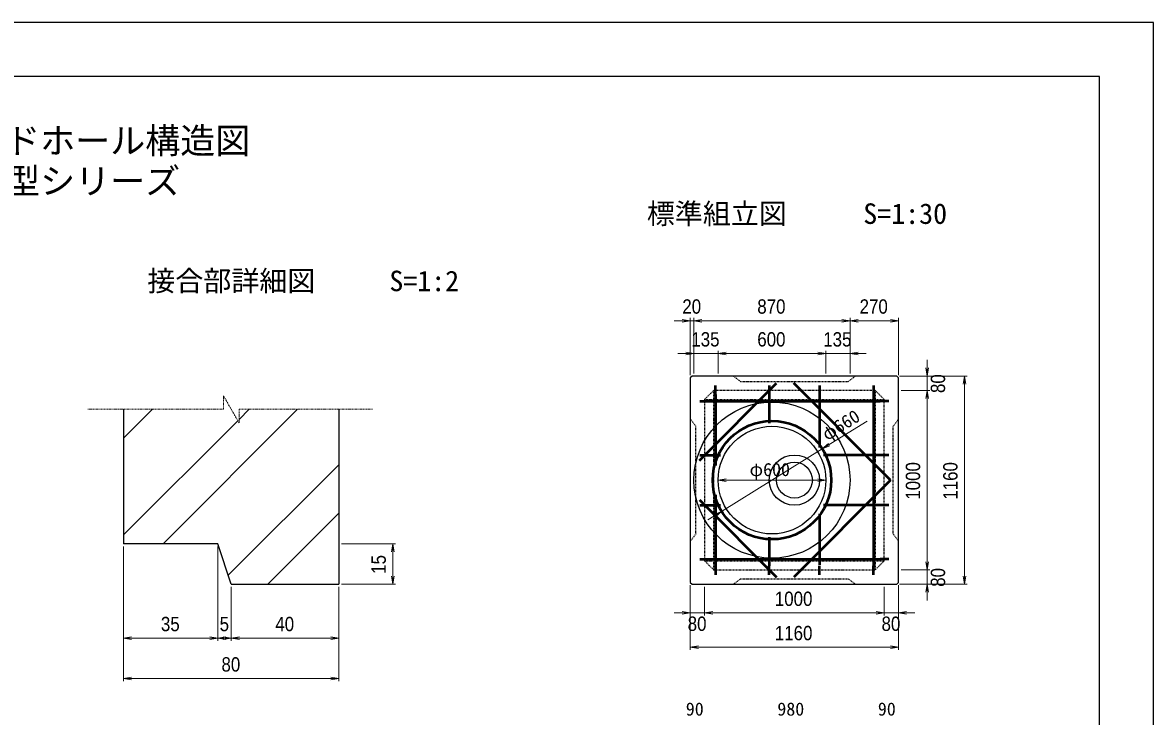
# Model space of a CAD drawing. Units: millimetres, scale not verified. Extents: x -210 to 210, y -148 to 148.
# Drawn here: x 0 to 210, y 19.6 to 148.5 of the extents above; entities that cross this region are included whole.
import ezdxf
from ezdxf.enums import TextEntityAlignment as Align

# ---------------------------------------------------------------- set-up
doc = ezdxf.new("R2010")
doc.units = ezdxf.units.MM
doc.linetypes.add('USER1', pattern=[12.95, 6.35, -3.175, 0.25, -3.175])
doc.linetypes.add('USER2', pattern=[4.7625, 3.175, -1.5875])
doc.layers.add('0-0', color=7, linetype='Continuous')
for name, color, linetype, lineweight in [('0-1_0', 9, 'Continuous', 25), ('0-2_dims', 2, 'Continuous', 13), ('0-3_pen1実線', 4, 'Continuous', 13), ('0-5_pen3実線', 7, 'Continuous', 25), ('0-6_pen4実線', 6, 'Continuous', 25), ('0-7_pen1一点', 4, 'USER1', 13), ('0-8_pen2破線', 3, 'USER2', 25), ('0-9_鉄筋１', 7, 'Continuous', 50), ('0-A_鉄筋２', 7, 'Continuous', 50)]:
    doc.layers.add(name, color=color, linetype=linetype, lineweight=lineweight)
doc.styles.add('ＭＳ ゴシック', font='')
doc.styles.add('ＭＳ Ｐゴシック', font='')
doc.styles.get('ＭＳ ゴシック').set_extended_font_data('MS Gothic')
doc.styles.get('ＭＳ Ｐゴシック').set_extended_font_data('MS PGothic')

# ---------------------------------------------------------------- blocks, each defined once
blk = doc.blocks.new('部分図 1')
at = {"layer": '0-1_0'}
blk.add_lwpolyline([(0, 0), (12600, 0), (12600, 8910), (0, 8910)], close=True, dxfattribs=at)
at = {"layer": '0-2_dims'}
for p, q in [((10020, 7248.65), (9930, 7248.65)), ((10020, 6945), (10020, 7263.65)), ((10040, 7248.65), (10020, 7248.65)), ((10040, 6955), (10040, 7263.65)), ((10040, 6955), (10040, 7263.65)), ((10910, 7248.65), (10040, 7248.65)), ((10040, 7248.65), (10130, 7248.65)), ((10910, 6955), (10910, 7263.65)), ((10910, 6955), (10910, 7263.65)), ((10910, 7248.65), (11180, 7248.65)), ((11180, 6945), (11180, 7263.65)), ((10040, 7065.65), (9950, 7065.65)), ((10040, 6955), (10040, 7080.65)), ((10175, 7065.65), (10040, 7065.65)), ((10175, 6955), (10175, 7080.65)), ((10175, 6955), (10175, 7080.65)), ((10175, 7065.65), (10775, 7065.65)), ((10175, 7065.65), (10265, 7065.65)), ((10775, 7065.65), (10685, 7065.65)), ((10775, 6955), (10775, 7080.65)), ((10775, 6955), (10775, 7080.65)), ((10775, 7065.65), (10910, 7065.65)), ((10910, 6955), (10910, 7080.65)), ((10910, 7065.65), (11000, 7065.65)), ((11339.37, 6940), (11339.37, 7030)), ((11185, 6940), (11354.37, 6940)), ((11185, 6940), (11562.77, 6940)), ((11339.37, 6860), (11339.37, 6940)), ((11547.77, 5780), (11547.77, 6940)), ((11195, 6860), (11354.37, 6860)), ((11195, 6860), (11354.37, 6860)), ((11339.37, 6860), (11339.37, 6770)), ((11339.37, 6860), (11339.37, 5860)), ((6862.5, 5989.69), (6862.5, 5464.03)), ((6862.5, 5989.69), (6862.5, 5239.03)), ((7387.5, 5989.69), (7387.5, 5464.03)), ((7387.5, 5989.69), (7387.5, 5464.03)), ((8077.5, 6004.69), (8377.59, 6004.69)), ((8362.59, 6004.69), (8362.59, 5779.69)), ((11339.37, 5860), (11339.37, 5950)), ((11195, 5860), (11354.37, 5860)), ((11195, 5860), (11354.37, 5860)), ((11339.37, 5860), (11339.37, 5780)), ((7462.5, 5764.69), (7462.5, 5464.03)), ((7462.5, 5764.69), (7462.5, 5464.03)), ((8062.5, 5764.69), (8062.5, 5464.03)), ((8062.5, 5764.69), (8062.5, 5239.03)), ((8077.5, 5779.69), (8377.59, 5779.69)), ((10020, 5775), (10020, 5604.67)), ((10020, 5775), (10020, 5413.65)), ((10100, 5765), (10100, 5604.67)), ((10100, 5765), (10100, 5604.67)), ((11100, 5765), (11100, 5604.67)), ((11100, 5765), (11100, 5604.67)), ((11180, 5775), (11180, 5604.67)), ((11180, 5775), (11180, 5413.65)), ((11185, 5780), (11354.37, 5780)), ((11185, 5780), (11562.77, 5780)), ((11339.37, 5780), (11339.37, 5690)), ((10020, 5619.67), (9930, 5619.67)), ((10100, 5619.67), (10020, 5619.67)), ((10100, 5619.67), (10190, 5619.67)), ((10100, 5619.67), (11100, 5619.67)), ((11100, 5619.67), (11010, 5619.67)), ((11100, 5619.67), (11180, 5619.67)), ((11180, 5619.67), (11270, 5619.67)), ((7387.5, 5479.03), (6862.5, 5479.03)), ((7462.5, 5479.03), (7387.5, 5479.03)), ((7462.5, 5479.03), (8062.5, 5479.03)), ((10020, 5428.65), (11180, 5428.65)), ((8062.5, 5254.03), (6862.5, 5254.03))]:
    blk.add_line(p, q, dxfattribs=at)
at = {"layer": '0-2_dims', "lineweight": 18}
for p, q in [((10755.43, 6533.95), (11006.12, 6689.46)), ((10755.43, 6533.95), (10194.57, 6186.05)), ((10175, 6360), (10775, 6360)), ((10194.57, 6186.05), (10118.09, 6138.61))]:
    blk.add_line(p, q, dxfattribs=at)
at = {"layer": '0-2_dims'}
for points in [[(9975, 7241.15), (10020, 7248.65), (9975, 7256.15)], [(10085, 7256.15), (10040, 7248.65), (10085, 7241.15)], [(10085, 7256.15), (10040, 7248.65), (10085, 7241.15)], [(10865, 7241.15), (10910, 7248.65), (10865, 7256.15)], [(10955, 7256.15), (10910, 7248.65), (10955, 7241.15)], [(11135, 7241.15), (11180, 7248.65), (11135, 7256.15)], [(9995, 7058.15), (10040, 7065.65), (9995, 7073.15)], [(10220, 7073.15), (10175, 7065.65), (10220, 7058.15)], [(10220, 7073.15), (10175, 7065.65), (10220, 7058.15)], [(10730, 7058.15), (10775, 7065.65), (10730, 7073.15)], [(10730, 7058.15), (10775, 7065.65), (10730, 7073.15)], [(10955, 7073.15), (10910, 7065.65), (10955, 7058.15)], [(11331.87, 6985), (11339.37, 6940), (11346.87, 6985)], [(11555.27, 6895), (11547.77, 6940), (11540.27, 6895)], [(11346.87, 6815), (11339.37, 6860), (11331.87, 6815)], [(11346.87, 6815), (11339.37, 6860), (11331.87, 6815)], [(8370.09, 5959.69), (8362.59, 6004.69), (8355.09, 5959.69)], [(11331.87, 5905), (11339.37, 5860), (11346.87, 5905)], [(11331.87, 5905), (11339.37, 5860), (11346.87, 5905)], [(8355.09, 5824.69), (8362.59, 5779.69), (8370.09, 5824.69)], [(11540.27, 5825), (11547.77, 5780), (11555.27, 5825)], [(11346.87, 5735), (11339.37, 5780), (11331.87, 5735)], [(9975, 5612.17), (10020, 5619.67), (9975, 5627.17)], [(10145, 5627.17), (10100, 5619.67), (10145, 5612.17)], [(10145, 5627.17), (10100, 5619.67), (10145, 5612.17)], [(11055, 5612.17), (11100, 5619.67), (11055, 5627.17)], [(11055, 5612.17), (11100, 5619.67), (11055, 5627.17)], [(11225, 5627.17), (11180, 5619.67), (11225, 5612.17)], [(6907.5, 5486.53), (6862.5, 5479.03), (6907.5, 5471.53)], [(7342.5, 5471.53), (7387.5, 5479.03), (7342.5, 5486.53)], [(7432.5, 5486.53), (7387.5, 5479.03), (7432.5, 5471.53)], [(7417.5, 5471.53), (7462.5, 5479.03), (7417.5, 5486.53)], [(7507.5, 5486.53), (7462.5, 5479.03), (7507.5, 5471.53)], [(8017.5, 5471.53), (8062.5, 5479.03), (8017.5, 5486.53)], [(10065, 5436.15), (10020, 5428.65), (10065, 5421.15)], [(11135, 5421.15), (11180, 5428.65), (11135, 5436.15)], [(6907.5, 5261.53), (6862.5, 5254.03), (6907.5, 5246.53)], [(8017.5, 5246.53), (8062.5, 5254.03), (8017.5, 5261.53)]]:
    blk.add_lwpolyline(points, dxfattribs=at)
at = {"layer": '0-2_dims', "lineweight": 18}
for points in [[(10789.72, 6564.05), (10755.43, 6533.95), (10797.62, 6551.3)], [(10220, 6367.5), (10175, 6360), (10220, 6352.5)], [(10730, 6352.5), (10775, 6360), (10730, 6367.5)], [(10160.28, 6155.95), (10194.57, 6186.05), (10152.38, 6168.7)]]:
    blk.add_lwpolyline(points, dxfattribs=at)
at = {"layer": '0-3_pen1実線'}
for p, q in [((6862.5, 6593.09), (7024.1, 6754.69)), ((7082.33, 6004.69), (7832.33, 6754.69)), ((7505.8, 6697.58), (7562.92, 6754.69)), ((6862.5, 6054.28), (7499.26, 6691.03)), ((7445.91, 5829.46), (8062.5, 6446.05)), ((7665.55, 5779.69), (8062.5, 6176.65))]:
    blk.add_line(p, q, dxfattribs=at)
at = {"layer": '0-5_pen3実線'}
for p, q in [((10030, 6940), (10020, 6930)), ((10020, 6930), (10020, 5790)), ((11170, 6940), (10030, 6940)), ((11170, 6940), (11180, 6930)), ((11180, 5790), (11180, 6930)), ((6862.5, 6754.69), (6862.5, 6004.69)), ((8062.5, 6754.69), (8062.5, 5779.69)), ((7387.5, 6004.69), (6862.5, 6004.69)), ((7462.5, 5779.69), (7387.5, 6004.69)), ((7462.5, 5779.69), (8062.5, 5779.69)), ((10020, 5790), (10030, 5780)), ((10030, 5780), (11170, 5780)), ((11180, 5790), (11170, 5780))]:
    blk.add_line(p, q, dxfattribs=at)
for centre, radius in [((10475, 6360), 435), ((10475, 6360), 300), ((10600, 6360), 140), ((10600, 6360), 100)]:
    blk.add_circle(centre, radius, dxfattribs=at)
at = {"layer": '0-6_pen4実線'}
blk.add_lwpolyline([(300, 300), (12300, 300), (12300, 8610), (300, 8610)], close=True, dxfattribs=at)
at = {"layer": '0-7_pen1一点'}
for p, q in [((7419.2, 6754.69), (7419.2, 6829.69)), ((7505.8, 6679.69), (7419.2, 6829.69)), ((7419.2, 6754.69), (6662.79, 6754.69)), ((8250, 6754.69), (7505.8, 6754.69)), ((7505.8, 6754.69), (7505.8, 6679.69))]:
    blk.add_line(p, q, dxfattribs=at)
at = {"layer": '0-8_pen2破線'}
for p, q in [((10300, 6910), (10260, 6940)), ((10100, 6810), (10150, 6860)), ((10100, 6810), (10100, 5910)), ((10100, 6810), (11100, 6810)), ((11050, 6860), (10150, 6860)), ((10150, 6860), (10150, 5860)), ((11050, 6860), (11100, 6810)), ((11050, 6860), (11050, 5860)), ((11100, 5910), (11100, 6810)), ((10050, 6660), (10020, 6700)), ((11150, 6660), (11180, 6700)), ((10050, 6060), (10050, 6660)), ((11150, 6060), (11150, 6660)), ((10050, 6060), (10020, 6020)), ((11150, 6060), (11180, 6020)), ((10150, 5860), (10100, 5910)), ((10100, 5910), (11100, 5910)), ((10150, 5860), (11050, 5860)), ((11100, 5910), (11050, 5860)), ((10300, 5810), (10260, 5780)), ((10300, 5810), (10900, 5810)), ((10900, 5810), (10940, 5780))]:
    blk.add_line(p, q, dxfattribs=at)
blk.add_lwpolyline([(10300, 6910), (10900, 6910), (10940, 6940)], dxfattribs=at)
at = {"layer": '0-9_鉄筋１'}
for p, q in [((10070.31, 6469.69), (10500.76, 6900.14)), ((11136.28, 6360), (10596.14, 6900.14)), ((10160, 6837), (10160, 6442)), ((10460, 6837), (10460, 6677)), ((10740, 6837), (10740, 6542)), ((11040, 6837), (11040, 5883)), ((10123, 6800), (11077, 6800)), ((10123, 6500), (10188, 6500)), ((11077, 6500), (10762, 6500)), ((11136.28, 6360), (10596.14, 5819.86)), ((10070.31, 6250.31), (10500.76, 5819.86)), ((10160, 6278), (10160, 5883)), ((10123, 6220), (10188, 6220)), ((11077, 6220), (10762, 6220)), ((10740, 6173), (10740, 5888)), ((10460, 6043), (10460, 5883)), ((10123, 5920), (11077, 5920))]:
    blk.add_line(p, q, dxfattribs=at)
blk.add_circle((10475, 6360), 330, dxfattribs=at)
at = {"layer": '0-A_鉄筋２'}
for p, q in [((10160, 6837), (10160, 6887)), ((10460, 6887), (10460, 6837)), ((10740, 6887), (10740, 6837)), ((11040, 6887), (11040, 6837)), ((10073, 6800), (10123, 6800)), ((11127, 6800), (11077, 6800)), ((10073, 6500), (10123, 6500)), ((11127, 6500), (11077, 6500)), ((10073, 6220), (10123, 6220)), ((11127, 6220), (11077, 6220)), ((10073, 5920), (10123, 5920)), ((10160, 5883), (10160, 5833)), ((10460, 5833), (10460, 5883)), ((10740, 5833), (10740, 5883)), ((11040, 5833), (11040, 5883)), ((11127, 5920), (11077, 5920))]:
    blk.add_line(p, q, dxfattribs=at)
at = {"layer": '0-2_dims', "color": 7, "style": 'ＭＳ Ｐゴシック', "width": 0.9}
for s, p in [('20', (9975.45, 7263.65)), ('870', (10393.18, 7263.65)), ('270', (10963.18, 7263.65)), ('135', (10025.68, 7080.65)), ('600', (10393.18, 7080.65)), ('135', (10760.68, 7080.65)), ('1000', (10490.91, 5634.67)), ('35', (7070.45, 5494.03)), ('5', (7397.73, 5494.03)), ('40', (7707.95, 5494.03)), ('80', (10005.45, 5495.58)), ('1160', (10490.91, 5443.65)), ('80', (11085.45, 5495.58)), ('80', (7407.95, 5269.03))]:
    blk.add_text(s, height=79.98, dxfattribs=at).set_placement(p, align=Align.BOTTOM_LEFT)
for s, p in [('80', (11463.46, 6845.45)), ('1000', (11324.37, 6250.91)), ('1160', (11532.77, 6250.91)), ('15', (8347.59, 5837.65)), ('80', (11463.46, 5765.45))]:
    blk.add_text(s, height=79.98, rotation=90, dxfattribs=at).set_placement(p, align=Align.BOTTOM_LEFT)
at = {"layer": '0-2_dims', "color": 7, "style": 'ＭＳ ゴシック'}
blk.add_text('φ660', height=73.31, rotation=31.812, dxfattribs=at).set_placement((10793.41, 6558.1), align=Align.BOTTOM_LEFT)
blk.add_text('φ600', height=73.31, dxfattribs=at).set_placement((10350, 6360.5), align=Align.BOTTOM_LEFT)
at = {"layer": '0-5_pen3実線', "style": 'ＭＳ ゴシック'}
for s, height, p in [('\u3000標準組立図\u3000', 114.3, (9622, 7753.73)), ('S=1:30', 114.4, (10983.65, 7753.73)), ('\u3000接合部詳細図\u3000', 114.4, (6838.57, 7378.74)), ('S=1:2', 114.3, (8343.31, 7378.76))]:
    blk.add_text(s, height=height, dxfattribs=at).set_placement(p, align=Align.BOTTOM_LEFT)
at = {"layer": '0-6_pen4実線', "style": 'ＭＳ ゴシック'}
for s, p in [('\u3000ＫＯＥＩハンドホール構造図\u3000', (4837.55, 8137.5)), ('１０００型シリーズ', (5422.51, 7912.5))]:
    blk.add_text(s, height=143, dxfattribs=at).set_placement(p, align=Align.BOTTOM_LEFT)
at = {"layer": '0-9_鉄筋１', "style": 'ＭＳ ゴシック'}
for s, p in [('90', (9994.95, 5025.5)), ('980', (10504.95, 5025.5)), ('90', (11065, 5025.5))]:
    blk.add_text(s, height=73.31, dxfattribs=at).set_placement(p, align=Align.BOTTOM_LEFT)

msp = doc.modelspace()

# ---------------------------------------------------------------- block references
at = {"layer": '0-0', "xscale": 0.0333333, "yscale": 0.0333333}
msp.add_blockref('部分図 1', (-210, -148.5), dxfattribs=at)

doc.saveas('drawing.dxf')
